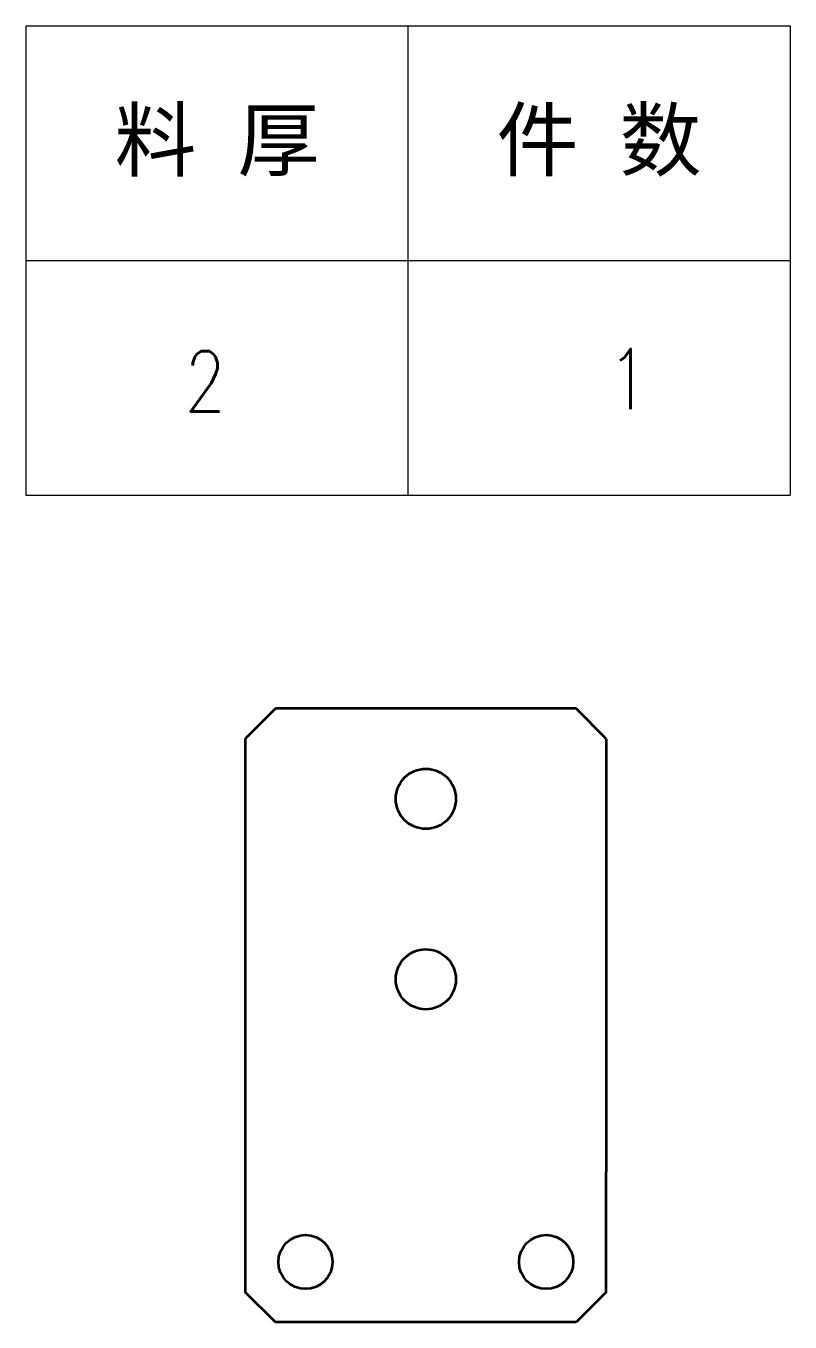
# Model space of a CAD drawing. Header units: millimetres. Extents: x 1333 to 162816, y -59063 to -5704.
# Drawn here: x 95069.3 to 95196.3, y -37858.3 to -37642.7 of the extents above; entities that cross this region are included whole.
import ezdxf
from ezdxf.enums import TextEntityAlignment as Align

# ---------------------------------------------------------------- set-up
doc = ezdxf.new("R2010")
doc.units = ezdxf.units.MM
doc.header["$LTSCALE"] = 0.5
doc.layers.add('标注线', color=3, linetype='Continuous', lineweight=18)
doc.layers.add('粗实线', color=7, linetype='Continuous', lineweight=35)
doc.styles.add('DIM', font='romans.shx', dxfattribs={"width": 0.8, "bigfont": 'bigfont.shx'})
doc.styles.get("Standard").update_dxf_attribs({"font": 'simplex.shx'})

# ---------------------------------------------------------------- blocks, each defined once
blk = doc.blocks.new('*T1019')
at = {"color": 0, "linetype": 'ByBlock', "lineweight": -2, "transparency": 16777216}
for p, q in [((0, 0), (127, 0)), ((0, 0), (0, -78)), ((63.5, 0), (63.5, -78)), ((127, 0), (127, -78)), ((0, -39), (127, -39)), ((0, -78), (127, -78))]:
    blk.add_line(p, q, dxfattribs=at)
at = {"color": 0, "transparency": 16777216, "char_height": 10, "width": 60.5, "attachment_point": 5}
for s, insert in [('{\\fSimSun|b0|i0|c134|p2;料 厚}', (31.75, -19.5)), ('{\\fSimSun|b0|i0|c134|p2;件 数}', (95.25, -19.5))]:
    blk.add_mtext(s, dxfattribs=dict(at, insert=insert))
blk = doc.blocks.new('拆图参数')
blk.add_blockref('*T1019', (-63.5, 78))
at = {"style": 'DIM', "width": 0.8}
blk.add_attdef('6', text='', height=10, dxfattribs=at).set_placement((-37.13, 18.91), align=Align.MIDDLE_LEFT)
blk.add_attdef('1', text='', height=10, dxfattribs=at).set_placement((36.65, 19.27), align=Align.MIDDLE_CENTER)

msp = doc.modelspace()

# ---------------------------------------------------------------- linework, layer by layer
at = {"layer": '粗实线', "ltscale": 0.176777}
for p, q in [((95110.726, -37756.273), (95105.726, -37761.273)), ((95165.726, -37761.273), (95160.726, -37756.273)), ((95110.726, -37858.273), (95105.726, -37853.273)), ((95165.726, -37853.273), (95160.726, -37858.273))]:
    msp.add_line(p, q, dxfattribs=at)
at = {"layer": '粗实线'}
for p, q in [((95160.726, -37756.273), (95110.726, -37756.273)), ((95105.726, -37833.273), (95105.726, -37853.273)), ((95165.726, -37853.273), (95165.726, -37833.273)), ((95160.726, -37858.273), (95110.726, -37858.273))]:
    msp.add_line(p, q, dxfattribs=at)
at = {"layer": '粗实线', "ltscale": 0.25}
for p, q in [((95105.726, -37761.273), (95105.726, -37833.273)), ((95165.726, -37761.273), (95165.726, -37833.273))]:
    msp.add_line(p, q, dxfattribs=at)
at = {"layer": '粗实线'}
for centre, radius in [((95135.726, -37771.273), 5), ((95135.726, -37801.273), 5), ((95115.726, -37848.273), 4.5), ((95155.726, -37848.273), 4.5)]:
    msp.add_circle(centre, radius, dxfattribs=at)

# ---------------------------------------------------------------- block references
at = {"layer": '标注线'}
msp.add_blockref('拆图参数', (95132.766, -37720.75), dxfattribs=at).add_auto_attribs({'1': '1', '6': '2'})

doc.saveas('drawing.dxf')
